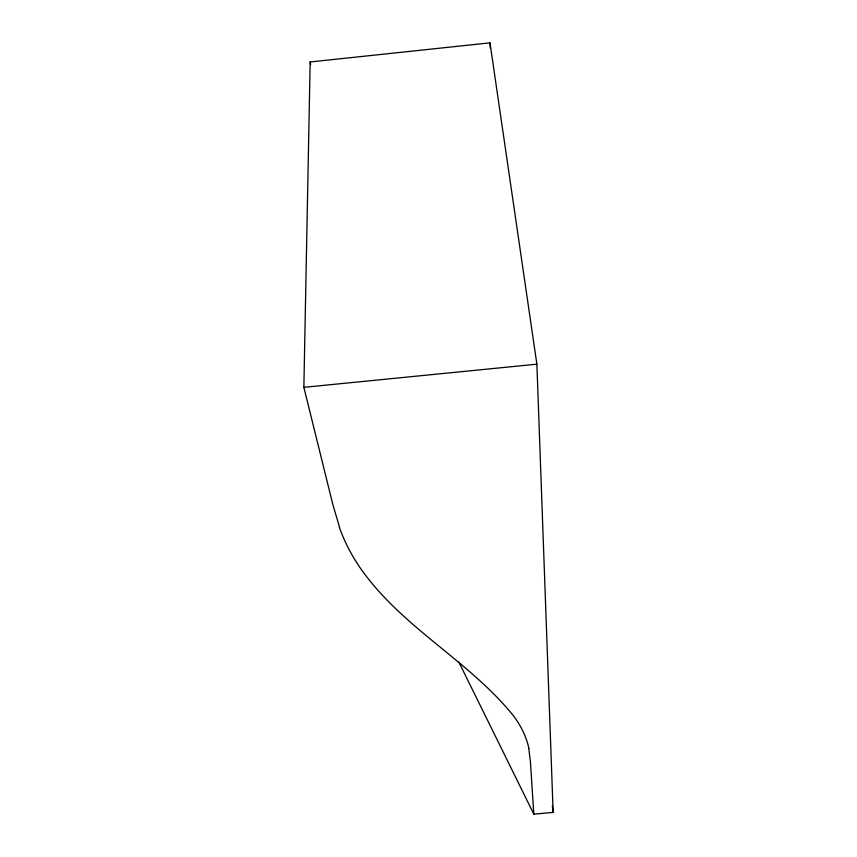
<?xml version="1.0" encoding="UTF-8"?>
<svg xmlns="http://www.w3.org/2000/svg" width="857" height="857" viewBox="0 0 857 857"><rect width="100%" height="100%" fill="white"/><g stroke="black" fill="none" stroke-linecap="round" stroke-linejoin="round"><path stroke-width="1.29" d="M339.597 527.451L332.902 504.773L303.86 387.332L310.159 61.961L489.99 42.85L536.878 364.182L553.14 812.415L533.825 814.15L458.881 662.14M303.86 387.332L536.878 364.182M528.758 748.525L530.397 761.316L533.825 814.15M310.159 61.961L310.652 64.596M552.347 805.784L553.14 812.415M489.99 42.85L490.311 48.185M339.415 527.484A451.682 275.022 -15.5 0 0 367.578 577.864C409.121 631.255 471.393 663.511 513.664 716.045A318.258 143.398 0.7 0 1 528.887 748.504"/></g></svg>
